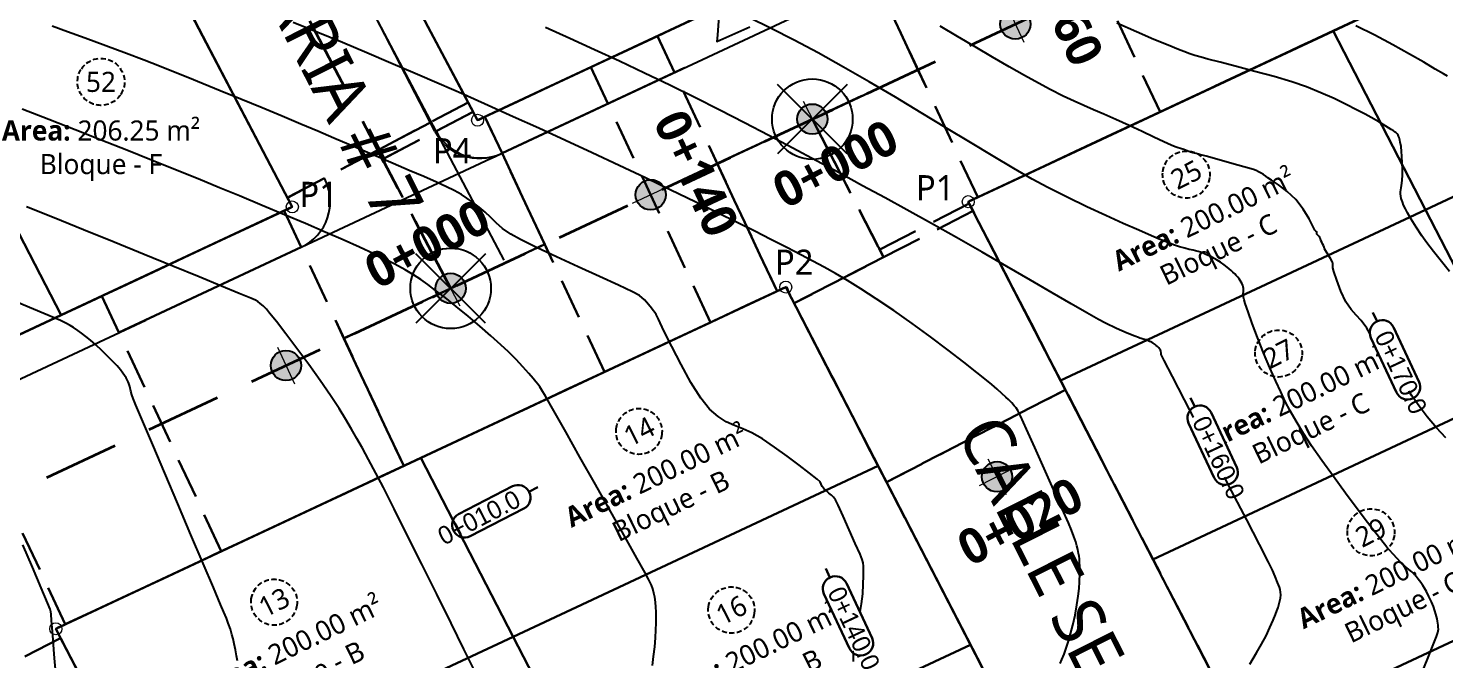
# Model space of a CAD drawing. Header units: millimetres. Extents: x 86 to 591881, y 99 to 1307229.
# Drawn here: x 590682.9 to 590753.2, y 1307090.5 to 1307121.9 of the extents above; entities that cross this region are included whole.
import ezdxf
from ezdxf.enums import TextEntityAlignment as Align

# ---------------------------------------------------------------- set-up
doc = ezdxf.new("R2010")
doc.units = ezdxf.units.MM
for name, pattern in [('CENTER2', [1.125, 0.75, -0.125, 0.125, -0.125]), ('DASHDOT', [1, 0.5, -0.25, 0, -0.25]), ('DASHED', [0.75, 0.5, -0.25]), ('DASHED2', [0.375, 0.25, -0.125]), ('HIDDEN', [0.375, 0.25, -0.125])]:
    doc.linetypes.add(name, pattern=pattern)
for name, color, linetype in [('0_BLOQUES CARRETERA', 7, 'Continuous'), ('_BREAKLINES CORRIDOR', 7, 'Continuous'), ('C-PROP-LINE', 230, 'Continuous'), ('C-PROP-TEXT', 92, 'Continuous'), ('C-ROAD', 7, 'Continuous'), ('C-ROAD-CORR-BNDY', 1, 'CENTER2'), ('C-ROAD-INTS', 5, 'Continuous'), ('C-ROAD-MARK', 212, 'Continuous'), ('C-ROAD-SAMP-TEXT', 11, 'Continuous'), ('C-ROAD-STAN-MAJR', 11, 'Continuous'), ('C-TINN-BNDY', 110, 'Continuous'), ('C-TOPO-MAJR', 9, 'Continuous'), ('C-TOPO-MINR', 8, 'Continuous'), ('C-TOPO-MINR-N', 11, 'Continuous')]:
    doc.layers.add(name, color=color, linetype=linetype)
for name, color, linetype, lineweight in [('_BLOQUES', 9, 'Continuous', 20), ('_BORDILLOS Y CUNETAS', 252, 'Continuous', 20), ('_TEXTO', 3, 'Continuous', 25), ('COTAS', 40, 'Continuous', 5), ('CUADROS', 9, 'Continuous', 20)]:
    doc.layers.add(name, color=color, linetype=linetype, lineweight=lineweight)
doc.styles.add('ST - ETIQUETAS', font='', dxfattribs={"height": 2.5})
doc.styles.get("Standard").update_dxf_attribs({"font": 'simplex.shx'})
doc.styles.get('ST - ETIQUETAS').set_extended_font_data('Roboto Thin')

# ---------------------------------------------------------------- blocks, each defined once
blk = doc.blocks.new('MARCA ESTACION')
h = blk.add_hatch(color=7)
h.dxf.hatch_style = 1
h.paths.add_polyline_path([(-3, 0), (0, 0), (0, 3, 0.414214)])
h.paths.add_polyline_path([(3, 0), (0, 0), (0, -3, 0.414214)])
at = {"true_color": 0xffffff}
h = blk.add_hatch(color=7, dxfattribs=at)
h.dxf.hatch_style = 1
h.paths.add_polyline_path([(0, 3), (0, 0), (3, 0, 0.414214)])
h.paths.add_polyline_path([(0, 0), (-3, 0, 0.414214), (0, -3)])
at = {"color": 7, "lineweight": 20}
for points in [[(0, 4), (0, -4)], [(-4, 0), (4, 0)]]:
    blk.add_lwpolyline(points, dxfattribs=at)
at = {"color": 7}
blk.add_circle((0, 0), 3, dxfattribs=at)
blk = doc.blocks.new('POINT INTERS')
at = {"layer": '0_BLOQUES CARRETERA', "linetype": 'DASHDOT', "lineweight": 5}
h = blk.add_hatch(color=244, dxfattribs=at)
h.dxf.hatch_style = 1
h.set_gradient(color1=(153, 27, 30), color2=(248, 153, 30), name='INVSPHERICAL')
h.paths.add_polyline_path([(0.6, 0, 1), (-0.6, 0, 1)])
blk.add_circle((0, 0), 0.574, dxfattribs=at)
blk = doc.blocks.new('Marker Pnt')
at = {"flags": 128}
for points in [[(0.862, -0.862), (-0.862, 0.862)], [(0.862, 0.862), (-0.862, -0.862)]]:
    blk.add_lwpolyline(points, dxfattribs=at)
blk.add_circle((0, 0), 1)

msp = doc.modelspace()

# ---------------------------------------------------------------- linework, layer by layer
at = {"layer": '_BLOQUES', "flags": 128}
for points in [[(590772.39, 1307174.888), (590787.624, 1307155.892), (590705.188, 1307117.286), (590690.726, 1307144.59)], [(590729.556, 1307113.239), (590765.808, 1307130.216), (590792.869, 1307078.297), (590782.862, 1307071.827), (590771.491, 1307065.034), (590758.655, 1307056.883), (590729.556, 1307113.239)]]:
    msp.add_lwpolyline(points, dxfattribs=at)
at = {"layer": '_BLOQUES', "color": 4, "linetype": 'Continuous', "lineweight": 25}
msp.add_polyline3d([(590684.242, 1307092.018, 0), (590720.493, 1307108.995, 0), (590748.023, 1307055.677, 0), (590711.775, 1307038.705, 0), (590684.242, 1307092.018, 0)], dxfattribs=at)
at = {"layer": '_BORDILLOS Y CUNETAS'}
msp.add_line((590703.051, 1307116.73), (590695.659, 1307131.028), dxfattribs=at)
msp.add_arc((590705.271, 1307117.878), 2.5, 207.33654, 295.09381, dxfattribs=at)
at = {"layer": '_BREAKLINES CORRIDOR', "flags": 128}
for points in [[(590613.945, 1307121.437), (590615.65, 1307118.713), (590617.435, 1307117.34), (590619.461, 1307116.473), (590621.43, 1307116.222), (590623.4, 1307116.463), (590625.251, 1307117.181), (590626.682, 1307118.168), (590628.133, 1307119.61), (590629.298, 1307120.642), (590630.862, 1307121.8), (590632.53, 1307122.801), (590634.288, 1307123.635), (590636.407, 1307124.437), (590681.268, 1307141.081), (590688.493, 1307127.283), (590695.985, 1307112.977), (590695.579, 1307112.787)], [(590750.19, 1307051.479), (590720.493, 1307108.995), (590720.058, 1307108.791)], [(590715.505, 1307031.483), (590684.242, 1307092.018), (590684.708, 1307092.237)]]:
    msp.add_lwpolyline(points, dxfattribs=at)
at = {"layer": 'C-PROP-LINE', "color": 4, "linetype": 'Continuous', "lineweight": 25}
for points in [[(590690.726, 1307144.59, 0), (590772.39, 1307174.888, 0), (590787.624, 1307155.892, 0), (590705.188, 1307117.286, 0), (590690.726, 1307144.59, 0)], [(590613.951, 1307121.439, 0), (590615.65, 1307118.713, 0), (590617.435, 1307117.34, 0), (590619.461, 1307116.473, 0), (590621.43, 1307116.222, 0), (590623.4, 1307116.463, 0), (590625.251, 1307117.181, 0), (590626.682, 1307118.168, 0), (590628.133, 1307119.61, 0), (590629.298, 1307120.642, 0), (590630.862, 1307121.8, 0), (590632.53, 1307122.801, 0), (590634.288, 1307123.635, 0), (590636.407, 1307124.437, 0), (590681.268, 1307141.081, 0), (590695.985, 1307112.977, 0), (590632.572, 1307083.28, 0), (590613.012, 1307121.078, 0), (590613.951, 1307121.439, 0)], [(590710.291, 1307136.09, 0), (590697.947, 1307130.957, 0), (590705.188, 1307117.286, 0), (590717.013, 1307122.824, 0), (590710.291, 1307136.09, 0)], [(590729.556, 1307113.239, 0), (590765.808, 1307130.216, 0), (590792.869, 1307078.297, 0), (590782.862, 1307071.827, 0), (590771.491, 1307065.034, 0), (590758.655, 1307056.883, 0), (590729.556, 1307113.239, 0)], [(590770.422, 1307121.364, 0), (590765.808, 1307130.216, 0), (590747.682, 1307121.728, 0), (590752.269, 1307112.842, 0), (590770.422, 1307121.364, 0)], [(590688.493, 1307127.283, 0), (590676.909, 1307122.296, 0), (590684.512, 1307107.604, 0), (590695.985, 1307112.977, 0), (590688.493, 1307127.283, 0)], [(590676.909, 1307122.296, 0), (590665.902, 1307117.558, 0), (590673.678, 1307102.53, 0), (590684.512, 1307107.604, 0), (590676.909, 1307122.296, 0)], [(590747.682, 1307121.728, 0), (590729.556, 1307113.239, 0), (590734.144, 1307104.354, 0), (590752.269, 1307112.842, 0), (590747.682, 1307121.728, 0)], [(590775.017, 1307112.547, 0), (590770.422, 1307121.364, 0), (590752.269, 1307112.842, 0), (590756.857, 1307103.955, 0), (590775.017, 1307112.547, 0)], [(590752.269, 1307112.842, 0), (590734.144, 1307104.354, 0), (590738.732, 1307095.468, 0), (590756.857, 1307103.955, 0), (590752.269, 1307112.842, 0)], [(590725.081, 1307100.109, 0), (590720.493, 1307108.995, 0), (590702.368, 1307100.507, 0), (590706.956, 1307091.621, 0), (590706.956, 1307091.621, 0), (590725.081, 1307100.109, 0)], [(590756.857, 1307103.955, 0), (590738.732, 1307095.468, 0), (590743.321, 1307086.581, 0), (590761.444, 1307095.069, 0), (590756.857, 1307103.955, 0)], [(590702.368, 1307100.507, 0), (590684.242, 1307092.018, 0), (590688.83, 1307083.133, 0), (590706.956, 1307091.621, 0), (590702.368, 1307100.507, 0)], [(590729.669, 1307091.224, 0), (590725.081, 1307100.109, 0), (590706.956, 1307091.621, 0), (590711.544, 1307082.736, 0), (590711.545, 1307082.736, 0), (590729.669, 1307091.224, 0)], [(590761.444, 1307095.069, 0), (590743.321, 1307086.581, 0), (590747.909, 1307077.694, 0), (590766.032, 1307086.182, 0), (590761.444, 1307095.069, 0)], [(590706.956, 1307091.621, 0), (590688.83, 1307083.133, 0), (590693.419, 1307074.248, 0), (590711.544, 1307082.736, 0), (590706.956, 1307091.621, 0), (590706.956, 1307091.621, 0)], [(590729.669, 1307091.224, 0), (590711.545, 1307082.736, 0), (590716.133, 1307073.85, 0), (590716.133, 1307073.85, 0), (590734.258, 1307082.337, 0), (590729.669, 1307091.224, 0)]]:
    msp.add_polyline3d(points, dxfattribs=at)
at = {"layer": 'C-PROP-TEXT', "color": 12, "linetype": 'DASHED2', "lineweight": 25, "extrusion": (0, 0, -1)}
for centre, radius, start, end in [((-590686.481, 1307119.193), 1.167, 34.10072, 214.10072), ((-590686.481, 1307119.193), 1.167, 214.10072, 34.10072), ((-590740.382, 1307114.584), 1.171, 6.93302, 186.93302), ((-590740.382, 1307114.584), 1.171, 186.93302, 6.93302), ((-590744.971, 1307105.695), 1.168, 6.54145, 186.54145), ((-590744.971, 1307105.695), 1.168, 186.54145, 6.54145), ((-590713.207, 1307101.825), 1.141, 7.14338, 187.14338), ((-590713.207, 1307101.825), 1.141, 187.14338, 7.14338), ((-590749.557, 1307096.811), 1.17, 6.96883, 186.96883), ((-590749.557, 1307096.811), 1.17, 186.96883, 6.96883), ((-590695.08, 1307093.338), 1.143, 8.16357, 188.16357), ((-590717.791, 1307092.947), 1.149, 7.86119, 187.86119), ((-590695.08, 1307093.338), 1.143, 188.16357, 8.16357), ((-590717.791, 1307092.947), 1.149, 187.86119, 7.86119)]:
    msp.add_arc(centre, radius, start, end, dxfattribs=at)
at = {"layer": 'C-ROAD', "color": 2, "linetype": 'HIDDEN', "lineweight": 35, "ltscale": 15, "flags": 128}
for points in [[(590586.998, 1307054.208), (590821.743, 1307164.14)], [(590703.852, 1307108.931), (590683.614, 1307147.361)]]:
    msp.add_lwpolyline(points, dxfattribs=at)
at = {"layer": 'C-ROAD', "color": 7, "linetype": 'Continuous', "lineweight": -3, "flags": 128}
for points in [[(590705.884, 1307115.404), (590734.022, 1307128.581)], [(590706.506, 1307110.329), (590698.22, 1307126.064)], [(590703.127, 1307116.745), (590698.468, 1307125.593)], [(590687.343, 1307106.721), (590715.484, 1307119.9)], [(590715.456, 1307119.887), (590706.4, 1307115.646)], [(590696.427, 1307110.975), (590687.371, 1307106.734)], [(590660.57, 1307094.183), (590688.707, 1307107.36)]]:
    msp.add_lwpolyline(points, dxfattribs=at)
for points in [[(590703.127, 1307116.745, 0.400588), (590706.4, 1307115.646)], [(590696.427, 1307110.975, 0.427972), (590697.579, 1307114.404)]]:
    msp.add_lwpolyline(points, format="xyb", dxfattribs=at)
at = {"layer": 'C-ROAD-CORR-BNDY', "color": 166, "linetype": 'DASHED', "lineweight": 30, "ltscale": 4}
for points in [[(590739.083, 1307117.701), (590752.977, 1307124.207), (590756.318, 1307125.772), (590750.381, 1307138.45), (590747.04, 1307136.886), (590733.146, 1307130.379)], [(590730.027, 1307113.46), (590731.242, 1307114.029), (590733.053, 1307114.877), (590734.865, 1307115.725), (590736.676, 1307116.573), (590738.487, 1307117.421), (590739.083, 1307117.701), (590733.146, 1307130.379), (590732.55, 1307130.1), (590730.738, 1307129.252), (590728.927, 1307128.404), (590727.116, 1307127.555), (590725.305, 1307126.707), (590724.09, 1307126.138)], [(590704.722, 1307118.166), (590704.612, 1307118.373), (590703.676, 1307120.141), (590702.74, 1307121.908), (590701.804, 1307123.675), (590700.868, 1307125.443), (590700.282, 1307126.548), (590700.281, 1307126.551), (590700.041, 1307127.003), (590691.104, 1307122.297), (590691.342, 1307121.843), (590691.343, 1307121.841), (590691.923, 1307120.733), (590692.851, 1307118.961), (590693.779, 1307117.189), (590694.707, 1307115.417), (590695.635, 1307113.645), (590695.743, 1307113.438)], [(590717.089, 1307115.13), (590717.406, 1307115.279), (590719.217, 1307116.127), (590721.029, 1307116.975), (590722.84, 1307117.823), (590724.651, 1307118.672), (590726.462, 1307119.52), (590727.058, 1307119.799), (590724.09, 1307126.138), (590723.494, 1307125.859), (590721.682, 1307125.011), (590719.871, 1307124.163), (590718.06, 1307123.314), (590716.249, 1307122.466), (590714.437, 1307121.618), (590714.12, 1307121.47)], [(590716.752, 1307107.243), (590718.564, 1307108.091), (590720.058, 1307108.791), (590714.12, 1307121.47), (590712.626, 1307120.77), (590710.815, 1307119.922)], [(590711.489, 1307104.778), (590713.13, 1307105.547), (590714.941, 1307106.395), (590716.752, 1307107.243), (590710.815, 1307119.922), (590709.004, 1307119.073), (590707.192, 1307118.225), (590705.552, 1307117.457)], [(590729.795, 1307112.777), (590729.775, 1307112.816), (590729.775, 1307112.816), (590729.775, 1307112.817), (590729.552, 1307113.237), (590729.555, 1307113.239), (590729.556, 1307113.239), (590729.556, 1307113.24), (590729.676, 1307113.295), (590729.677, 1307113.296), (590729.678, 1307113.296), (590730.023, 1307113.458), (590730.027, 1307113.46), (590727.058, 1307119.799), (590726.994, 1307119.769), (590721.824, 1307117.348), (590721.811, 1307117.342), (590721.82, 1307117.324), (590722.723, 1307115.575), (590722.729, 1307115.563), (590722.736, 1307115.551), (590722.754, 1307115.515), (590725.129, 1307110.916), (590725.132, 1307110.91), (590725.135, 1307110.904), (590725.352, 1307110.483)], [(590704.963, 1307117.711), (590704.722, 1307118.166), (590700.233, 1307115.802), (590700.473, 1307115.347)], [(590705.552, 1307117.457), (590705.241, 1307117.311), (590705.24, 1307117.311), (590705.24, 1307117.311), (590705.188, 1307117.286), (590705.153, 1307117.353), (590705.139, 1307117.379), (590704.965, 1307117.707), (590704.965, 1307117.708), (590704.964, 1307117.708), (590704.963, 1307117.711), (590700.473, 1307115.347), (590700.493, 1307115.308), (590700.496, 1307115.303), (590700.499, 1307115.297), (590702.739, 1307111.044), (590702.919, 1307110.703), (590703.375, 1307109.836), (590703.843, 1307108.947), (590703.852, 1307108.931), (590703.864, 1307108.937), (590708.52, 1307111.117)], [(590720.058, 1307108.791), (590720.058, 1307108.791), (590720.372, 1307108.938), (590720.373, 1307108.938), (590720.373, 1307108.939), (590720.493, 1307108.995), (590720.524, 1307109.009), (590720.708, 1307108.58), (590720.708, 1307108.579), (590720.708, 1307108.579), (590720.714, 1307108.568), (590720.792, 1307108.417), (590720.909, 1307108.19), (590725.352, 1307110.483), (590725.235, 1307110.711), (590725.157, 1307110.862), (590725.094, 1307110.983), (590725.091, 1307110.989), (590725.088, 1307110.995), (590722.889, 1307115.254), (590722.729, 1307115.563), (590721.819, 1307117.325), (590721.811, 1307117.342), (590721.799, 1307117.336), (590717.097, 1307115.134), (590717.089, 1307115.13)], [(590695.743, 1307113.438), (590695.763, 1307113.4), (590695.764, 1307113.399), (590695.764, 1307113.399), (590695.946, 1307113.05), (590695.95, 1307113.044), (590695.985, 1307112.977), (590695.933, 1307112.953), (590695.933, 1307112.952), (590695.932, 1307112.952), (590695.587, 1307112.79), (590695.579, 1307112.787), (590695.579, 1307112.787), (590698.548, 1307106.447), (590698.556, 1307106.451), (590698.667, 1307106.503), (590703.839, 1307108.925), (590703.852, 1307108.931), (590703.842, 1307108.949), (590703.375, 1307109.836), (590702.919, 1307110.703), (590702.872, 1307110.791), (590700.498, 1307115.299), (590700.495, 1307115.305), (590700.492, 1307115.311), (590700.233, 1307115.802)], [(590692.46, 1307095.867), (590692.599, 1307095.932), (590693.206, 1307096.216), (590695.018, 1307097.065), (590696.829, 1307097.913), (590698.64, 1307098.761), (590700.451, 1307099.609), (590701.516, 1307100.108), (590695.579, 1307112.787), (590694.514, 1307112.288), (590692.703, 1307111.44), (590690.891, 1307110.591), (590689.08, 1307109.743), (590687.269, 1307108.895), (590686.662, 1307108.611), (590686.523, 1307108.546)], [(590720.909, 1307108.19), (590721.039, 1307107.939), (590721.956, 1307106.162), (590722.769, 1307104.588), (590722.874, 1307104.385), (590723.791, 1307102.608), (590724.709, 1307100.831), (590725.302, 1307099.682), (590725.303, 1307099.679), (590725.497, 1307099.304), (590734.383, 1307103.892), (590734.189, 1307104.267), (590734.188, 1307104.27), (590733.594, 1307105.419), (590732.677, 1307107.196), (590731.759, 1307108.973), (590731.654, 1307109.176), (590730.842, 1307110.75), (590729.924, 1307112.527), (590729.795, 1307112.777)], [(590725.157, 1307110.862), (590725.352, 1307110.483), (590729.795, 1307112.777), (590729.6, 1307113.155)], [(590701.516, 1307100.108), (590702.263, 1307100.457), (590704.074, 1307101.306), (590705.885, 1307102.154), (590707.696, 1307103.002), (590709.507, 1307103.85), (590711.319, 1307104.698), (590711.489, 1307104.778), (590708.52, 1307111.117), (590708.35, 1307111.038), (590706.539, 1307110.19), (590704.728, 1307109.341), (590702.916, 1307108.493), (590701.105, 1307107.645), (590699.294, 1307106.797), (590698.548, 1307106.447)], [(590684.712, 1307092.239), (590685.961, 1307092.824), (590687.773, 1307093.672), (590689.584, 1307094.52), (590691.395, 1307095.368), (590692.46, 1307095.867), (590686.523, 1307108.546), (590685.458, 1307108.047), (590683.647, 1307107.199), (590681.835, 1307106.35), (590680.024, 1307105.502), (590678.775, 1307104.917)], [(590725.497, 1307099.304), (590726.544, 1307097.277), (590727.254, 1307095.901), (590735.72, 1307079.506), (590741.54, 1307068.234), (590744.895, 1307061.735), (590749.98, 1307051.887), (590758.865, 1307056.475), (590753.781, 1307066.323), (590750.425, 1307072.822), (590744.605, 1307084.094), (590736.14, 1307100.489), (590735.429, 1307101.865), (590734.383, 1307103.892)], [(590684.48, 1307091.556), (590684.455, 1307091.605), (590684.455, 1307091.606), (590684.455, 1307091.606), (590684.237, 1307092.016), (590684.242, 1307092.018), (590684.362, 1307092.074), (590684.363, 1307092.075), (590684.363, 1307092.075), (590684.708, 1307092.236), (590684.708, 1307092.237), (590684.712, 1307092.239), (590681.744, 1307098.578), (590681.679, 1307098.548), (590681.671, 1307098.544), (590676.509, 1307096.126), (590676.496, 1307096.12), (590676.505, 1307096.103), (590677.414, 1307094.342), (590677.439, 1307094.294), (590679.755, 1307089.809), (590679.758, 1307089.803), (590679.761, 1307089.797), (590680.038, 1307089.262)], [(590675.595, 1307086.968), (590675.724, 1307086.718), (590676.642, 1307084.941), (590677.56, 1307083.164), (590678.477, 1307081.387), (590679.395, 1307079.61), (590679.988, 1307078.462), (590679.99, 1307078.459), (590680.184, 1307078.083), (590689.069, 1307082.671), (590688.875, 1307083.048), (590688.873, 1307083.05), (590688.28, 1307084.199), (590687.362, 1307085.976), (590686.445, 1307087.753), (590685.527, 1307089.53), (590684.609, 1307091.307), (590684.48, 1307091.556)]]:
    msp.add_lwpolyline(points, close=True, dxfattribs=at)
at = {"layer": 'C-TINN-BNDY', "color": 110, "linetype": 'Continuous', "lineweight": -3}
msp.add_polyline3d([(590702.74, 1307121.908, 458.567), (590703.676, 1307120.141, 458.619), (590704.612, 1307118.373, 458.672), (590704.722, 1307118.166, 458.678), (590704.963, 1307117.711, 458.751), (590704.965, 1307117.708, 458.752), (590704.965, 1307117.708, 458.752), (590704.965, 1307117.707, 458.753), (590705.139, 1307117.38, 458.875), (590705.153, 1307117.353, 458.885), (590705.153, 1307117.353, 458.685), (590705.188, 1307117.287, 458.909), (590705.24, 1307117.311, 458.936), (590705.24, 1307117.311, 458.937), (590705.241, 1307117.312, 458.936), (590705.551, 1307117.457, 458.756), (590707.192, 1307118.225, 458.592), (590709.004, 1307119.073, 458.521), (590710.815, 1307119.922, 458.45), (590712.626, 1307120.77, 458.379), (590714.12, 1307121.47, 458.321), (590714.437, 1307121.618, 458.308), (590716.249, 1307122.466, 458.237)], dxfattribs=at)
at = {"layer": 'C-TOPO-MAJR', "color": 40, "linetype": 'Continuous', "lineweight": -3}
for points, elevation in [([(590723.855, 1307090.39), (590723.854, 1307090.729), (590723.839, 1307090.972), (590723.823, 1307091.17), (590723.817, 1307091.367), (590723.857, 1307091.551), (590723.945, 1307091.867), (590724.057, 1307092.28), (590724.169, 1307092.753), (590724.258, 1307093.25), (590724.313, 1307093.75), (590724.344, 1307094.229), (590724.356, 1307094.647), (590724.356, 1307094.963), (590724.35, 1307095.136), (590724.331, 1307095.301), (590724.287, 1307095.461), (590724.181, 1307095.718), (590723.947, 1307096.256), (590723.648, 1307096.937), (590723.342, 1307097.619), (590723.092, 1307098.164), (590722.957, 1307098.432), (590722.858, 1307098.559), (590722.762, 1307098.649), (590722.64, 1307098.761), (590722.502, 1307098.89), (590722.384, 1307098.995), (590722.306, 1307099.079), (590722.254, 1307099.203), (590722.199, 1307099.323), (590722.045, 1307099.455), (590721.68, 1307099.745), (590721.166, 1307100.142), (590720.562, 1307100.593), (590719.931, 1307101.047), (590719.333, 1307101.453), (590718.812, 1307101.752), (590718.355, 1307101.958), (590717.939, 1307102.124), (590717.54, 1307102.306), (590717.136, 1307102.558), (590716.702, 1307102.934), (590716.27, 1307103.478), (590715.786, 1307104.252), (590715.292, 1307105.143), (590714.829, 1307106.039), (590714.441, 1307106.828), (590714.169, 1307107.396), (590714.056, 1307107.631), (590713.984, 1307107.736), (590713.906, 1307107.837), (590713.826, 1307107.944), (590713.677, 1307108.134), (590713.472, 1307108.361), (590713.224, 1307108.577), (590712.879, 1307108.762), (590712.185, 1307109.092), (590711.25, 1307109.523), (590710.186, 1307110.009), (590709.102, 1307110.506), (590708.11, 1307110.97), (590707.318, 1307111.355), (590706.839, 1307111.618), (590706.431, 1307111.911), (590706.105, 1307112.193), (590705.825, 1307112.463), (590705.556, 1307112.721), (590705.262, 1307112.968), (590704.927, 1307113.222), (590704.66, 1307113.414), (590704.383, 1307113.591), (590704.018, 1307113.799), (590703.65, 1307113.984), (590703.141, 1307114.216), (590702.514, 1307114.489), (590701.793, 1307114.797), (590700.999, 1307115.134), (590700.156, 1307115.495), (590699.494, 1307115.78), (590698.795, 1307116.08), (590698.051, 1307116.399), (590697.255, 1307116.738), (590696.402, 1307117.099), (590695.483, 1307117.484), (590694.493, 1307117.895), (590693.424, 1307118.334), (590692.409, 1307118.75), (590691.55, 1307119.102), (590690.794, 1307119.411), (590690.088, 1307119.695), (590689.381, 1307119.976), (590688.62, 1307120.272), (590687.753, 1307120.603), (590686.727, 1307120.99), (590685.698, 1307121.372), (590684.823, 1307121.687), (590684.051, 1307121.959)], 459), ([(590743.545, 1307090.263), (590743.878, 1307090.814), (590744.126, 1307091.247), (590744.347, 1307091.675), (590744.541, 1307092.085), (590744.7, 1307092.448), (590744.817, 1307092.733), (590744.886, 1307092.909), (590744.944, 1307093.071), (590744.983, 1307093.204), (590745.016, 1307093.343), (590745.057, 1307093.544), (590745.073, 1307093.698), (590745.07, 1307093.83), (590745.049, 1307093.961), (590745.007, 1307094.091), (590744.92, 1307094.321), (590744.802, 1307094.613), (590744.664, 1307094.929), (590744.463, 1307095.331), (590744.017, 1307096.203), (590743.388, 1307097.426), (590742.639, 1307098.878), (590741.834, 1307100.438), (590741.033, 1307101.986), (590740.302, 1307103.401), (590739.701, 1307104.561), (590739.295, 1307105.347), (590739.145, 1307105.638), (590739.134, 1307105.715), (590739.125, 1307105.811), (590739.099, 1307105.864), (590739.063, 1307105.92), (590739.015, 1307105.978), (590738.959, 1307106.036), (590738.894, 1307106.093), (590738.832, 1307106.141), (590738.747, 1307106.202), (590738.666, 1307106.251), (590738.583, 1307106.297), (590738.486, 1307106.34), (590738.412, 1307106.371), (590738.327, 1307106.396), (590738.242, 1307106.415), (590738.144, 1307106.438), (590738.074, 1307106.459), (590738.004, 1307106.483), (590737.837, 1307106.549), (590737.441, 1307106.712), (590736.918, 1307106.939), (590736.367, 1307107.2), (590736.026, 1307107.386), (590735.449, 1307107.716), (590734.671, 1307108.166), (590733.727, 1307108.716), (590732.651, 1307109.342), (590731.479, 1307110.021), (590730.244, 1307110.732), (590728.981, 1307111.453), (590727.725, 1307112.16), (590726.51, 1307112.831), (590725.422, 1307113.426), (590724.31, 1307114.033), (590723.175, 1307114.65), (590722.019, 1307115.274), (590720.843, 1307115.903), (590719.65, 1307116.534), (590718.442, 1307117.164), (590717.219, 1307117.792), (590715.984, 1307118.414), (590714.738, 1307119.028), (590713.483, 1307119.631), (590712.233, 1307120.219), (590710.998, 1307120.79), (590709.773, 1307121.345), (590708.554, 1307121.888)], 458.5), ([(590753.278, 1307101.505), (590752.805, 1307101.999), (590752.35, 1307102.544), (590751.946, 1307103.085), (590751.594, 1307103.594), (590751.299, 1307104.041), (590751.063, 1307104.397), (590750.89, 1307104.632), (590750.64, 1307104.881), (590750.424, 1307105.063), (590750.193, 1307105.324), (590750.047, 1307105.567), (590749.905, 1307105.87), (590749.751, 1307106.213), (590749.573, 1307106.58), (590749.356, 1307106.955), (590749.074, 1307107.33), (590748.818, 1307107.6), (590748.569, 1307107.874), (590748.309, 1307108.259), (590748.056, 1307108.789), (590747.855, 1307109.335), (590747.72, 1307109.767), (590747.669, 1307109.953), (590747.662, 1307110.023), (590747.659, 1307110.094), (590747.657, 1307110.166), (590747.652, 1307110.236), (590747.544, 1307110.419), (590747.352, 1307110.734), (590747.247, 1307110.904), (590747.23, 1307110.978), (590747.193, 1307111.057), (590747.155, 1307111.144), (590747.117, 1307111.232), (590747.062, 1307111.314), (590747.043, 1307111.386), (590747.021, 1307111.459), (590746.988, 1307111.502), (590746.952, 1307111.543), (590746.909, 1307111.585), (590746.869, 1307111.628), (590746.868, 1307111.682), (590746.867, 1307111.737), (590746.822, 1307111.777), (590746.772, 1307111.821), (590746.69, 1307111.987), (590746.485, 1307112.379), (590746.187, 1307112.874), (590745.824, 1307113.351), (590745.402, 1307113.751), (590744.967, 1307114.079), (590744.614, 1307114.312), (590744.436, 1307114.424), (590744.329, 1307114.506), (590744.219, 1307114.584), (590744.102, 1307114.657), (590743.978, 1307114.724), (590743.855, 1307114.782), (590743.728, 1307114.832), (590743.421, 1307114.92), (590742.771, 1307115.104), (590742.013, 1307115.316), (590741.38, 1307115.493), (590741.108, 1307115.569), (590741.046, 1307115.588), (590740.984, 1307115.607), (590740.877, 1307115.629), (590740.714, 1307115.668), (590740.593, 1307115.708), (590740.437, 1307115.764), (590740.256, 1307115.828), (590740.103, 1307115.877), (590739.98, 1307115.914), (590739.829, 1307115.969), (590739.638, 1307116.053), (590739.275, 1307116.219), (590738.779, 1307116.448), (590738.19, 1307116.721), (590737.546, 1307117.018), (590736.887, 1307117.321), (590736.29, 1307117.589), (590735.775, 1307117.811), (590735.297, 1307118.017), (590734.809, 1307118.233), (590734.268, 1307118.488), (590733.627, 1307118.811), (590733.04, 1307119.124), (590732.353, 1307119.506), (590731.587, 1307119.944), (590730.763, 1307120.423), (590729.903, 1307120.929), (590729.029, 1307121.449), (590728.163, 1307121.967)], 458), ([(590753.36, 1307119.47), (590753.159, 1307119.592), (590752.754, 1307119.832), (590752.179, 1307120.168), (590751.464, 1307120.575), (590750.643, 1307121.029), (590749.747, 1307121.507), (590748.808, 1307121.985)], 457.5), ([(590705.029, 1307089.945), (590704.509, 1307090.999), (590703.869, 1307092.295), (590703.156, 1307093.737), (590702.416, 1307095.228), (590701.697, 1307096.671), (590701.045, 1307097.971), (590700.506, 1307099.03), (590700.129, 1307099.752), (590699.766, 1307100.427), (590699.464, 1307100.987), (590699.195, 1307101.478), (590698.93, 1307101.942), (590698.643, 1307102.421), (590698.305, 1307102.96), (590697.888, 1307103.601), (590697.376, 1307104.351), (590696.802, 1307105.151), (590696.216, 1307105.943), (590695.664, 1307106.671), (590695.196, 1307107.278), (590694.858, 1307107.708), (590694.7, 1307107.903), (590694.534, 1307108.07), (590694.395, 1307108.185), (590694.279, 1307108.272), (590694.155, 1307108.346), (590693.93, 1307108.441), (590693.351, 1307108.681), (590692.475, 1307109.042), (590691.358, 1307109.5), (590690.058, 1307110.032), (590688.63, 1307110.614), (590687.132, 1307111.224), (590685.62, 1307111.837), (590684.15, 1307112.429), (590682.78, 1307112.979)], 459.5), ([(590684.236, 1307089.815), (590684.158, 1307090.76), (590684.084, 1307091.696), (590684.027, 1307092.421), (590684.001, 1307092.736), (590683.985, 1307092.863), (590683.959, 1307092.988), (590683.829, 1307093.302), (590683.508, 1307094.058), (590683.074, 1307095.079), (590682.601, 1307096.189)], 460)]:
    msp.add_lwpolyline(points, dxfattribs=dict(at, elevation=elevation))
at = {"layer": 'C-TOPO-MINR', "color": 44, "linetype": 'Continuous', "lineweight": -3}
for points, elevation in [([(590734.119, 1307090.284), (590734.212, 1307090.499), (590734.316, 1307090.76), (590734.423, 1307091.062), (590734.531, 1307091.396), (590734.64, 1307091.767), (590734.75, 1307092.194), (590734.86, 1307092.696), (590734.953, 1307093.2), (590735.016, 1307093.634), (590735.058, 1307094.013), (590735.085, 1307094.353), (590735.102, 1307094.76), (590735.099, 1307095.096), (590735.089, 1307095.339), (590735.078, 1307095.497), (590735.063, 1307095.624), (590735.039, 1307095.766), (590735.003, 1307095.953), (590734.953, 1307096.136), (590734.893, 1307096.336), (590734.803, 1307096.604), (590734.683, 1307096.925), (590734.532, 1307097.275), (590734.219, 1307097.984), (590733.798, 1307098.93), (590733.325, 1307099.987), (590732.856, 1307101.033), (590732.446, 1307101.944), (590732.15, 1307102.597), (590732.024, 1307102.867), (590731.938, 1307102.989), (590731.84, 1307103.103), (590731.717, 1307103.238), (590731.554, 1307103.403), (590731.422, 1307103.531), (590731.232, 1307103.711), (590730.995, 1307103.927), (590730.721, 1307104.161), (590730.456, 1307104.376), (590729.978, 1307104.756), (590729.329, 1307105.264), (590728.552, 1307105.863), (590727.687, 1307106.516), (590726.777, 1307107.185), (590725.863, 1307107.832), (590724.988, 1307108.42), (590724.215, 1307108.915), (590723.554, 1307109.324), (590722.964, 1307109.672), (590722.408, 1307109.985), (590721.845, 1307110.287), (590721.236, 1307110.604), (590720.543, 1307110.96), (590719.726, 1307111.382), (590718.996, 1307111.756), (590718.116, 1307112.196), (590717.108, 1307112.693), (590715.992, 1307113.237), (590714.791, 1307113.816), (590713.524, 1307114.42), (590712.214, 1307115.04), (590710.881, 1307115.665), (590709.546, 1307116.284), (590708.231, 1307116.887), (590706.956, 1307117.463), (590705.718, 1307118.017), (590704.496, 1307118.559), (590703.285, 1307119.091), (590702.082, 1307119.614), (590700.881, 1307120.13), (590699.679, 1307120.64), (590698.471, 1307121.145), (590697.253, 1307121.646), (590696.02, 1307122.146)], 458.75), ([(590752.096, 1307089.866), (590752.358, 1307090.501), (590752.612, 1307091.135), (590752.805, 1307091.627), (590752.885, 1307091.836), (590752.897, 1307091.918), (590752.904, 1307092.001), (590752.903, 1307092.092), (590752.898, 1307092.192), (590752.886, 1307092.293), (590752.868, 1307092.403), (590752.846, 1307092.513), (590752.817, 1307092.631), (590752.786, 1307092.742), (590752.733, 1307092.915), (590752.659, 1307093.12), (590752.557, 1307093.361), (590752.433, 1307093.627), (590752.312, 1307093.866), (590752.217, 1307094.038), (590752.134, 1307094.172), (590752.032, 1307094.321), (590751.909, 1307094.487), (590751.801, 1307094.621), (590751.732, 1307094.7), (590751.658, 1307094.777), (590751.58, 1307094.85), (590751.439, 1307094.96), (590751.25, 1307095.113), (590751.129, 1307095.225), (590751.014, 1307095.343), (590750.877, 1307095.489), (590750.644, 1307095.745), (590750.353, 1307096.077), (590750.043, 1307096.45), (590749.796, 1307096.766), (590749.392, 1307097.293), (590748.876, 1307097.976), (590748.294, 1307098.756), (590747.691, 1307099.577), (590747.113, 1307100.382), (590746.605, 1307101.114), (590746.213, 1307101.716), (590745.839, 1307102.336), (590745.546, 1307102.85), (590745.301, 1307103.315), (590745.073, 1307103.787), (590744.83, 1307104.322), (590744.539, 1307104.978), (590744.22, 1307105.732), (590743.923, 1307106.489), (590743.664, 1307107.189), (590743.457, 1307107.774), (590743.317, 1307108.186), (590743.26, 1307108.366), (590743.231, 1307108.495), (590743.216, 1307108.625), (590743.219, 1307108.802), (590743.225, 1307108.932), (590743.21, 1307109.006), (590743.19, 1307109.079), (590743.156, 1307109.156), (590743.116, 1307109.237), (590743.066, 1307109.316), (590743.008, 1307109.401), (590742.943, 1307109.483), (590742.869, 1307109.57), (590742.79, 1307109.653), (590742.703, 1307109.74), (590742.613, 1307109.823), (590742.514, 1307109.908), (590742.416, 1307109.986), (590742.266, 1307110.1), (590742.08, 1307110.229), (590741.914, 1307110.336), (590741.774, 1307110.417), (590741.598, 1307110.509), (590741.39, 1307110.606), (590741.216, 1307110.679), (590741.096, 1307110.724), (590740.973, 1307110.765), (590740.848, 1307110.8), (590740.722, 1307110.827), (590740.533, 1307110.865), (590740.308, 1307110.922), (590740.054, 1307110.999), (590739.754, 1307111.102), (590739.392, 1307111.242), (590739.129, 1307111.35), (590738.663, 1307111.546), (590738.027, 1307111.82), (590737.257, 1307112.159), (590736.385, 1307112.552), (590735.447, 1307112.989), (590734.476, 1307113.457), (590733.508, 1307113.947), (590732.736, 1307114.365), (590731.826, 1307114.888), (590730.798, 1307115.497), (590729.674, 1307116.174), (590728.475, 1307116.9), (590727.222, 1307117.657), (590725.938, 1307118.426), (590724.642, 1307119.19), (590723.357, 1307119.931), (590722.104, 1307120.629), (590720.903, 1307121.267), (590719.763, 1307121.85), (590718.667, 1307122.398)], 458.25), ([(590753.46, 1307109.77), (590753.057, 1307110.266), (590752.669, 1307110.756), (590752.331, 1307111.195), (590752.079, 1307111.54), (590751.796, 1307111.967), (590751.555, 1307112.365), (590751.373, 1307112.684), (590751.27, 1307112.877), (590751.179, 1307113.066), (590751.117, 1307113.228), (590751.065, 1307113.391), (590751.035, 1307113.517), (590751.028, 1307113.63), (590751.03, 1307113.733), (590751.046, 1307113.827), (590751.063, 1307113.921), (590751.079, 1307114.048), (590751.102, 1307114.289), (590751.118, 1307114.579), (590751.119, 1307114.849), (590751.112, 1307115.176), (590751.099, 1307115.495), (590751.082, 1307115.74), (590751.05, 1307115.989), (590751.014, 1307116.195), (590750.993, 1307116.296), (590750.974, 1307116.368), (590750.954, 1307116.433), (590750.932, 1307116.489), (590750.911, 1307116.54), (590750.863, 1307116.611), (590750.789, 1307116.675), (590750.734, 1307116.715), (590750.67, 1307116.761), (590750.558, 1307116.833), (590750.299, 1307116.995), (590749.951, 1307117.204), (590749.573, 1307117.417), (590749.263, 1307117.584), (590748.845, 1307117.807), (590748.331, 1307118.071), (590747.736, 1307118.359), (590747.074, 1307118.653), (590746.359, 1307118.939), (590745.625, 1307119.189), (590744.743, 1307119.453), (590743.798, 1307119.715), (590742.878, 1307119.958), (590742.067, 1307120.167), (590741.453, 1307120.325), (590741.12, 1307120.414), (590740.811, 1307120.507), (590740.568, 1307120.584), (590740.267, 1307120.696), (590739.995, 1307120.804), (590739.485, 1307121.012), (590738.778, 1307121.306), (590737.917, 1307121.676), (590736.941, 1307122.11)], 457.75), ([(590713.867, 1307090.189), (590713.93, 1307090.632), (590713.987, 1307091.124), (590714.025, 1307091.574), (590714.048, 1307091.97), (590714.059, 1307092.301), (590714.063, 1307092.555), (590714.06, 1307092.852), (590714.046, 1307093.09), (590714.017, 1307093.347), (590713.984, 1307093.595), (590713.947, 1307093.794), (590713.891, 1307093.997), (590713.828, 1307094.177), (590713.764, 1307094.315), (590713.678, 1307094.486), (590713.507, 1307094.795), (590713.098, 1307095.526), (590712.511, 1307096.572), (590711.804, 1307097.829), (590711.037, 1307099.191), (590710.27, 1307100.552), (590709.562, 1307101.807), (590708.972, 1307102.85), (590708.56, 1307103.576), (590708.385, 1307103.88), (590708.285, 1307104.032), (590708.2, 1307104.15), (590708.086, 1307104.292), (590707.951, 1307104.453), (590707.729, 1307104.71), (590707.438, 1307105.034), (590707.096, 1307105.398), (590706.721, 1307105.773), (590706.338, 1307106.132), (590705.853, 1307106.57), (590705.301, 1307107.054), (590704.713, 1307107.554), (590704.125, 1307108.037), (590703.569, 1307108.472), (590703.098, 1307108.829), (590702.712, 1307109.118), (590702.363, 1307109.365), (590702.006, 1307109.599), (590701.594, 1307109.847), (590701.08, 1307110.135), (590700.623, 1307110.371), (590700.035, 1307110.653), (590699.329, 1307110.976), (590698.519, 1307111.336), (590697.616, 1307111.728), (590696.636, 1307112.147), (590695.59, 1307112.59), (590694.492, 1307113.051), (590693.356, 1307113.526), (590692.371, 1307113.934), (590691.31, 1307114.369), (590690.181, 1307114.826), (590688.996, 1307115.303), (590687.764, 1307115.794), (590686.496, 1307116.296), (590685.201, 1307116.805), (590683.89, 1307117.318), (590682.573, 1307117.83)], 459.25), ([(590693.265, 1307090.425), (590693.22, 1307090.68), (590693.161, 1307090.979), (590693.099, 1307091.275), (590693.045, 1307091.512), (590692.986, 1307091.736), (590692.909, 1307091.992), (590692.805, 1307092.298), (590692.709, 1307092.537), (590692.585, 1307092.837), (590692.424, 1307093.22), (590692.065, 1307094.069), (590691.557, 1307095.264), (590690.951, 1307096.689), (590690.298, 1307098.225), (590689.648, 1307099.755), (590689.05, 1307101.16), (590688.556, 1307102.324), (590688.216, 1307103.127), (590688.079, 1307103.453), (590688.016, 1307103.634), (590687.964, 1307103.819), (590687.909, 1307104.05), (590687.874, 1307104.199), (590687.834, 1307104.295), (590687.786, 1307104.388), (590687.728, 1307104.488), (590687.655, 1307104.601), (590687.576, 1307104.711), (590687.447, 1307104.882), (590687.281, 1307105.081), (590687.095, 1307105.283), (590686.83, 1307105.554), (590686.528, 1307105.85), (590686.228, 1307106.128), (590685.961, 1307106.357), (590685.727, 1307106.544), (590685.517, 1307106.701), (590685.325, 1307106.839), (590685.123, 1307106.982), (590684.958, 1307107.089), (590684.742, 1307107.208), (590684.473, 1307107.328), (590683.85, 1307107.596), (590682.927, 1307107.989), (590681.758, 1307108.483)], 459.75)]:
    msp.add_lwpolyline(points, dxfattribs=dict(at, elevation=elevation))
at = {"layer": 'C-TOPO-MINR-N', "color": 11, "linetype": 'Continuous', "lineweight": -3, "elevation": 458}
msp.add_lwpolyline([(590717.207, 1307122.915), (590717.1, 1307121.513), (590717.076, 1307121.198), (590718.709, 1307121.929)], dxfattribs=at)
at = {"layer": 'COTAS'}
for centre in [(590705.188, 1307117.286), (590729.556, 1307113.239), (590695.985, 1307112.977), (590720.493, 1307108.995), (590684.242, 1307092.018)]:
    msp.add_circle(centre, 0.3, dxfattribs=at)

# ---------------------------------------------------------------- block references
at = {"layer": 'C-ROAD-INTS', "color": 4, "linetype": 'Continuous', "lineweight": -3, "xscale": 2, "yscale": 2, "zscale": 2}
for p in [(590721.811, 1307117.342), (590703.852, 1307108.931)]:
    msp.add_blockref('Marker Pnt', p, dxfattribs=at)
at = {"layer": 'C-ROAD-MARK', "color": 18, "linetype": 'Continuous', "lineweight": 9, "xscale": 0.02615086839485391, "yscale": 0.02615086839485391, "zscale": 0.02615086839485391}
for p in [(590721.811, 1307117.342), (590703.852, 1307108.931)]:
    msp.add_blockref('POINT INTERS', p, dxfattribs=at)
at = {"layer": 'C-ROAD-STAN-MAJR', "color": 11, "linetype": 'Continuous', "lineweight": -3}
for p, xscale, yscale, zscale, rotation in [((590731.896, 1307122.064), 0.25, 0.25, 0.25, 25.09380764794674), ((590721.811, 1307117.342), 0.25, 0.25, 0.25, 297.3086292139959), ((590713.784, 1307113.582), 0.25, 0.25, 0.25, 25.09380764794674), ((590703.852, 1307108.931), 0.2499999999999999, 0.2499999999999999, 0.2499999999999999, 117.7720365176944), ((590695.671, 1307105.1), 0.25, 0.25, 0.25, 25.09380764794674), ((590730.987, 1307099.571), 0.25, 0.25, 0.25, 297.3086292139959)]:
    msp.add_blockref('MARCA ESTACION', p, dxfattribs=dict(at, xscale=xscale, yscale=yscale, zscale=zscale, rotation=rotation))

# ---------------------------------------------------------------- texts
at = {"layer": '_TEXTO', "style": 'ST - ETIQUETAS'}
for s, p in [('CALLE SECUNDARIA # 7', (590692.249, 1307128.065)), ('CALLE SECUNDARIA # 3', (590737.081, 1307085.679))]:
    msp.add_text(s, height=2.5, rotation=296.77106, dxfattribs=at).set_placement(p, align=Align.CENTER)
at = {"layer": 'C-PROP-TEXT', "color": 2, "linetype": 'Continuous', "lineweight": -3, "insert": (590686.481, 1307118.679), "char_height": 1, "attachment_point": 8, "style": 'ST - ETIQUETAS'}
msp.add_mtext('{\\fRoboto Black|b0|i0|c0|p2;52}', dxfattribs=at)
at = {"layer": 'C-PROP-TEXT', "color": 92, "linetype": 'Continuous', "lineweight": -3, "insert": (590686.481, 1307117.276), "char_height": 1, "attachment_point": 2, "style": 'ST - ETIQUETAS'}
msp.add_mtext('{\\fRoboto Thin|b1|i0|c0|p2;\\C18;\\c0;Area:\\C0; \\fRoboto Thin|b0|i0|c0|p2;\\C178;\\c4980736;206.25 m²\\PBloque - F}', dxfattribs=at)
at = {"layer": 'C-PROP-TEXT', "color": 92, "linetype": 'Continuous', "lineweight": -3, "char_height": 1, "attachment_point": 2, "rotation": 26, "style": 'ST - ETIQUETAS'}
for s, insert in [('{\\fRoboto Thin|b1|i0|c0|p2;\\C18;\\c0;Area:\\C0; \\fRoboto Thin|b0|i0|c0|p2;\\C178;\\c4980736;200.00 m²\\PBloque - C}', (590741.023, 1307112.816)), ('{\\fRoboto Thin|b1|i0|c0|p2;\\C18;\\c0;Area:\\C0; \\fRoboto Thin|b0|i0|c0|p2;\\C178;\\c4980736;200.00 m²\\PBloque - C}', (590745.61, 1307103.93)), ('{\\fRoboto Thin|b1|i0|c0|p2;\\C18;\\c0;Area:\\C0; \\fRoboto Thin|b0|i0|c0|p2;\\C178;\\c4980736;200.00 m²\\PBloque - B}', (590713.834, 1307100.083)), ('{\\fRoboto Thin|b1|i0|c0|p2;\\C18;\\c0;Area:\\C0; \\fRoboto Thin|b0|i0|c0|p2;\\C178;\\c4980736;200.00 m²\\PBloque - C}', (590750.198, 1307095.043)), ('{\\fRoboto Thin|b1|i0|c0|p2;\\C18;\\c0;Area:\\C0; \\fRoboto Thin|b0|i0|c0|p2;\\C178;\\c4980736;200.00 m²\\PBloque - B}', (590695.709, 1307091.595)), ('{\\fRoboto Thin|b1|i0|c0|p2;\\C18;\\c0;Area:\\C0; \\fRoboto Thin|b0|i0|c0|p2;\\C178;\\c4980736;200.00 m²\\PBloque - B}', (590718.422, 1307091.198))]:
    msp.add_mtext(s, dxfattribs=dict(at, insert=insert))
at = {"layer": 'C-PROP-TEXT', "color": 2, "linetype": 'Continuous', "lineweight": -3, "char_height": 1, "attachment_point": 8, "rotation": 27, "style": 'ST - ETIQUETAS'}
for s, insert in [('{\\fRoboto Black|b0|i0|c0|p2;25}', (590740.615, 1307114.126)), ('{\\fRoboto Black|b0|i0|c0|p2;27}', (590745.201, 1307105.243)), ('{\\fRoboto Black|b0|i0|c0|p2;14}', (590713.434, 1307101.379)), ('{\\fRoboto Black|b0|i0|c0|p2;29}', (590749.791, 1307096.353)), ('{\\fRoboto Black|b0|i0|c0|p2;13}', (590695.314, 1307092.88)), ('{\\fRoboto Black|b0|i0|c0|p2;16}', (590718.024, 1307092.489))]:
    msp.add_mtext(s, dxfattribs=dict(at, insert=insert))
at = {"layer": 'C-ROAD-STAN-MAJR', "color": 7, "linetype": 'Continuous', "lineweight": -3, "char_height": 1.75, "attachment_point": 5}
for s, insert, rotation in [('{\\fRoboto Black|b1|i0|c0|p2;\\C18;\\c0;0+160}', (590734.16, 1307123.125), 295.09381), ('{\\fRoboto Black|b1|i0|c0|p2;\\C18;\\c0;0+140}', (590716.048, 1307114.643), 295.09381), ('{\\fRoboto Black|b1|i0|c0|p2;\\C18;\\c0;0+000}', (590722.958, 1307115.12), 27.30863), ('{\\fRoboto Black|b1|i0|c0|p2;\\C18;\\c0;0+000}', (590702.687, 1307111.143), 27.77204), ('{\\fRoboto Black|b1|i0|c0|p2;\\C18;\\c0;0+020}', (590732.134, 1307097.349), 27.30863)]:
    msp.add_mtext(s, dxfattribs=dict(at, insert=insert, rotation=rotation))
at = {"layer": 'CUADROS', "style": 'ST - ETIQUETAS'}
for s, p in [('P4', (590703.924, 1307115.772)), ('P1', (590697.294, 1307113.602)), ('P1', (590727.917, 1307113.933)), ('P2', (590720.914, 1307110.232))]:
    msp.add_text(s, height=1.25, dxfattribs=at).set_placement(p, align=Align.MIDDLE_CENTER)

# ---------------------------------------------------------------- next in the draw order: texts
at = {"layer": 'C-ROAD-SAMP-TEXT', "color": 194, "linetype": 'Continuous', "lineweight": -3, "char_height": 0.9, "width": 3.04168, "bg_fill": 3, "box_fill_scale": 1.166667, "bg_fill_color": 256, "bg_fill_true_color": 13158600, "bg_fill_transparency": 0}
for s, insert, attachment_point, rotation in [('{\\fFreestyle Script|b0|i0|c0|p66;\\C196;\\c8323135;0+170.0}', (590750.113, 1307106.744), 4, 295.09381), ('{\\fFreestyle Script|b0|i0|c0|p66;\\C196;\\c8323135;0+160.0}', (590741.057, 1307102.503), 4, 295.09381), ('{\\fFreestyle Script|b0|i0|c0|p66;\\C196;\\c8323135;0+010.0}', (590707.206, 1307098.546), 6, 27.30863), ('{\\fFreestyle Script|b0|i0|c0|p66;\\C196;\\c8323135;0+140.0}', (590722.944, 1307094.021), 4, 295.09381)]:
    msp.add_mtext(s, dxfattribs=dict(at, insert=insert, attachment_point=attachment_point, rotation=rotation))

# ---------------------------------------------------------------- next in the draw order: linework, layer by layer
at = {"layer": 'C-ROAD-SAMP-TEXT', "color": 194, "linetype": 'Continuous', "lineweight": 30}
for p, q in [((590749.646, 1307107.74), (590749.858, 1307107.287)), ((590749.875, 1307107.295), (590749.842, 1307107.28)), ((590749.553, 1307106.482), (590750.83, 1307103.755)), ((590751.95, 1307104.279), (590750.673, 1307107.006)), ((590740.59, 1307103.499), (590740.802, 1307103.046)), ((590740.819, 1307103.054), (590740.785, 1307103.039)), ((590751.628, 1307103.466), (590751.661, 1307103.481)), ((590740.497, 1307102.241), (590741.774, 1307099.514)), ((590742.894, 1307100.038), (590741.617, 1307102.765)), ((590706.923, 1307099.096), (590704.247, 1307097.714)), ((590707.748, 1307098.805), (590707.731, 1307098.838)), ((590708.184, 1307099.051), (590707.739, 1307098.822)), ((590742.572, 1307099.225), (590742.605, 1307099.24)), ((590704.814, 1307096.615), (590707.49, 1307097.997)), ((590703.989, 1307096.906), (590704.006, 1307096.873)), ((590722.478, 1307095.017), (590722.69, 1307094.564)), ((590722.706, 1307094.572), (590722.673, 1307094.557)), ((590722.384, 1307093.759), (590723.661, 1307091.032)), ((590724.781, 1307091.556), (590723.504, 1307094.283)), ((590724.459, 1307090.743), (590724.493, 1307090.758))]:
    msp.add_line(p, q, dxfattribs=at)
for centre, start, end in [((590750.096, 1307106.736), 115.09381, 205.09381), ((590750.129, 1307106.752), 25.09381, 115.09381), ((590751.373, 1307104.009), 205.09381, 295.09381), ((590751.407, 1307104.025), 295.09381, 25.09381), ((590741.04, 1307102.495), 115.09381, 205.09381), ((590741.073, 1307102.511), 25.09381, 115.09381), ((590742.317, 1307099.768), 205.09381, 295.09381), ((590742.35, 1307099.784), 295.09381, 25.09381), ((590707.198, 1307098.563), 27.30863, 117.30863), ((590707.215, 1307098.53), 297.30863, 27.30863), ((590704.522, 1307097.181), 117.30863, 207.30863), ((590704.539, 1307097.148), 207.30863, 297.30863), ((590722.928, 1307094.013), 115.09381, 205.09381), ((590722.961, 1307094.029), 25.09381, 115.09381), ((590724.205, 1307091.286), 205.09381, 295.09381), ((590724.238, 1307091.302), 295.09381, 25.09381)]:
    msp.add_arc(centre, 0.6, start, end, dxfattribs=at)

doc.saveas('drawing.dxf')
